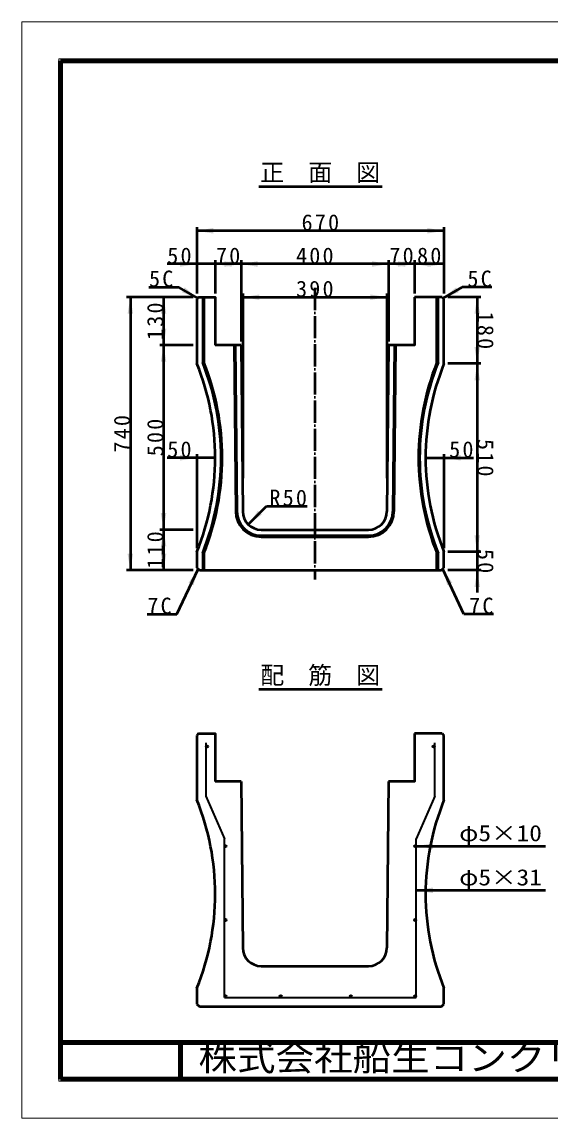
# Model space of a CAD drawing. Units: millimetres, scale not verified. Extents: x -2102 to 2102, y -1485 to 1485.
# Drawn here: x -2102 to -671, y -1485 to 1485 of the extents above; entities that cross this region are included whole.
import ezdxf
from ezdxf.enums import TextEntityAlignment as Align

# ---------------------------------------------------------------- set-up
doc = ezdxf.new("R2010")
doc.units = ezdxf.units.MM
doc.header["$LTSCALE"] = 5
doc.linetypes.add('LONG_DASHED_DOTTED', pattern=[15.25, 12, -1.5, 0.25, -1.5])
doc.layers.add('0-0_V-nasSTD', color=7, linetype='Continuous', lineweight=50)
doc.layers.add('0-1_0', color=7, linetype='Continuous', lineweight=50)
doc.styles.add('ＭＳ ゴシック', font='')
doc.styles.get('ＭＳ ゴシック').set_extended_font_data('MS Gothic')

msp = doc.modelspace()

# ---------------------------------------------------------------- linework, layer by layer
at = {"layer": '0-0_V-nasSTD', "lineweight": 100}
for p, q in [((-1997.5, 1380), (-1997.5, -1380)), ((-1997.5, -1280), (1997.5, -1280)), ((-1672.5, -1280), (-1672.5, -1380)), ((-1997.5, -1380), (1997.5, -1380))]:
    msp.add_line(p, q, dxfattribs=at)
at = {"layer": '0-0_V-nasSTD'}
for p, q in [((-1628.654, 929.105), (-1628.654, 749.105)), ((-1628.654, 929.105), (-1628.654, 749.105)), ((-958.654, 929.105), (-958.654, 749.105)), ((-958.654, 929.105), (-958.654, 749.105)), ((-958.654, 919.105), (-1628.654, 919.105)), ((-1578.654, 839.105), (-1578.654, 749.105)), ((-1508.654, 839.105), (-1508.654, 619.105)), ((-1108.654, 839.105), (-1108.654, 619.105)), ((-1038.654, 839.105), (-1038.654, 749.105)), ((-1628.654, 829.105), (-1708.654, 829.105)), ((-1578.654, 829.105), (-1628.654, 829.105)), ((-1508.654, 829.105), (-1578.654, 829.105)), ((-1108.654, 829.105), (-1508.654, 829.105)), ((-1038.654, 829.105), (-1108.654, 829.105)), ((-958.654, 829.105), (-1038.654, 829.105)), ((-1758.116, 766.605), (-1678.116, 766.605)), ((-1626.154, 736.605), (-1678.116, 766.605)), ((-1503.655, 749.105), (-1503.655, 249.105)), ((-1113.655, 749.105), (-1113.655, 249.105)), ((-961.154, 736.605), (-909.193, 766.605)), ((-829.193, 766.605), (-909.193, 766.605)), ((-1638.654, 739.105), (-1818.654, 739.105)), ((-1808.654, 739.105), (-1808.654, -0.895)), ((-1718.654, 739.105), (-1718.654, 609.105)), ((-1623.654, 739.105), (-1628.654, 734.105)), ((-1628.654, 734.105), (-1628.654, 559.105)), ((-1612.654, 739.105), (-1612.654, 562.223)), ((-1609.654, 739.105), (-1609.654, 562.803)), ((-1503.655, 739.105), (-1113.655, 739.105)), ((-963.654, 739.105), (-1038.654, 739.105)), ((-977.654, 562.803), (-977.654, 739.105)), ((-974.654, 562.223), (-974.654, 739.105)), ((-963.654, 739.105), (-958.654, 734.105)), ((-958.654, 559.105), (-958.654, 734.105)), ((-858.654, 739.105), (-948.654, 739.105)), ((-868.654, 739.105), (-868.654, 559.105)), ((-1638.654, 609.105), (-1728.654, 609.105)), ((-1718.654, 609.105), (-1718.654, 109.105)), ((-1508.654, 609.105), (-1578.654, 609.105)), ((-1527.655, 609.105), (-1523.148, 158.415)), ((-1524.655, 609.105), (-1520.148, 158.445)), ((-1508.654, 609.105), (-1504.149, 158.605)), ((-1108.654, 609.105), (-1113.159, 158.605)), ((-1092.653, 609.105), (-1097.16, 158.445)), ((-1089.653, 609.105), (-1094.16, 158.415)), ((-858.654, 559.105), (-948.654, 559.105)), ((-868.654, 559.105), (-868.654, 49.105)), ((-1628.654, 304.105), (-1708.654, 304.105)), ((-1628.654, 314.105), (-1628.654, 59.105)), ((-1578.654, 304.105), (-1628.654, 304.105)), ((-1008.654, 304.105), (-958.654, 304.105)), ((-958.654, 314.105), (-958.654, 59.105)), ((-958.654, 304.105), (-878.654, 304.105)), ((-1489.33, 123.573), (-1439.832, 173.071)), ((-1439.832, 173.071), (-1329.832, 173.071)), ((-1638.654, 109.105), (-1728.654, 109.105)), ((-1718.654, 109.105), (-1718.654, -0.895)), ((-1454.152, 109.105), (-1163.157, 109.105)), ((-1454.152, 93.105), (-1163.157, 93.105)), ((-1454.152, 90.105), (-1163.157, 90.105)), ((-1628.654, 49.105), (-1628.654, 6.105)), ((-1612.654, 45.987), (-1612.654, -0.895)), ((-1609.654, 45.406), (-1609.654, -0.895)), ((-977.654, -0.895), (-977.654, 45.406)), ((-974.654, -0.895), (-974.654, 45.987)), ((-958.654, 6.105), (-958.654, 49.105)), ((-858.654, 49.105), (-948.654, 49.105)), ((-868.654, 49.105), (-868.654, -0.895)), ((-1682.723, -119.603), (-1625.154, 2.605)), ((-1628.654, 6.105), (-1621.654, -0.895)), ((-965.654, -0.895), (-958.654, 6.105)), ((-904.586, -119.603), (-962.154, 2.605)), ((-1638.654, -0.895), (-1818.654, -0.895)), ((-1621.654, -0.895), (-965.654, -0.895)), ((-858.654, -0.895), (-948.654, -0.895)), ((-868.654, -0.895), (-868.654, -60.895)), ((-1762.723, -119.603), (-1682.723, -119.603)), ((-824.586, -119.603), (-904.586, -119.603)), ((-1623.654, -443.131), (-1628.654, -448.131)), ((-963.654, -443.131), (-1038.654, -443.131)), ((-963.654, -443.131), (-958.654, -448.131)), ((-1628.654, -448.131), (-1628.654, -623.131)), ((-958.654, -623.131), (-958.654, -448.131)), ((-1508.654, -573.131), (-1578.654, -573.131)), ((-1508.654, -573.131), (-1504.149, -1023.631)), ((-1108.654, -573.131), (-1113.159, -1023.631)), ((-1033.654, -748.131), (-683.654, -748.131)), ((-1033.654, -867.86), (-683.654, -867.86)), ((-1454.152, -1073.131), (-1163.157, -1073.131)), ((-1628.654, -1133.131), (-1628.654, -1176.131)), ((-958.654, -1176.131), (-958.654, -1133.131)), ((-1628.654, -1176.131), (-1621.654, -1183.131)), ((-1621.654, -1183.131), (-965.654, -1183.131)), ((-965.654, -1183.131), (-958.654, -1176.131))]:
    msp.add_line(p, q, dxfattribs=at)
at = {"layer": '0-0_V-nasSTD', "linetype": 'LONG_DASHED_DOTTED'}
msp.add_line((-1308.654, 764.105), (-1308.654, -25.895), dxfattribs=at)
at = {"layer": '0-0_V-nasSTD', "lineweight": 35}
for p, q in [((-1603.654, -468.131), (-1603.654, -613.131)), ((-983.654, -613.131), (-983.654, -468.131)), ((-1603.654, -613.131), (-1553.654, -728.131)), ((-983.654, -613.131), (-1033.654, -728.131)), ((-1553.654, -1158.131), (-1553.654, -728.131)), ((-1033.654, -1158.131), (-1033.654, -728.131)), ((-1553.654, -1158.131), (-1033.654, -1158.131))]:
    msp.add_line(p, q, dxfattribs=at)
at = {"layer": '0-0_V-nasSTD', "lineweight": 18}
for points in [[(-2102.5, -1485), (-2102.5, 1485), (2102.5, 1485), (2102.5, -1485)], [(-2002.5, -1385), (-2002.5, 1385), (2002.5, 1385), (2002.5, -1385)]]:
    msp.add_lwpolyline(points, close=True, dxfattribs=at)
at = {"layer": '0-0_V-nasSTD', "lineweight": 100}
msp.add_lwpolyline([(1997.5, -1380), (1997.5, 1380), (-1997.5, 1380)], dxfattribs=at)
at = {"layer": '0-0_V-nasSTD'}
for points in [[(-1623.654, 739.105), (-1578.654, 739.105), (-1578.654, 609.105)], [(-1038.654, 739.105), (-1038.654, 609.105), (-1108.654, 609.105)], [(-1623.654, -443.131), (-1578.654, -443.131), (-1578.654, -573.131)], [(-1038.654, -443.131), (-1038.654, -573.131), (-1108.654, -573.131)]]:
    msp.add_lwpolyline(points, dxfattribs=at)
at = {"layer": '0-0_V-nasSTD', "lineweight": 35}
for centre in [(-1600.654, -478.131), (-986.654, -478.131), (-1550.654, -748.131), (-1036.654, -748.131), (-1550.654, -948.131), (-1036.654, -948.131), (-1550.654, -1155.131), (-1401.154, -1155.131), (-1211.154, -1155.131), (-1036.654, -1155.131)]:
    msp.add_circle(centre, 3, dxfattribs=at)
at = {"layer": '0-0_V-nasSTD'}
for centre, radius, start, end in [((-2253.904, 304.105), 675.25, 337.81255, 22.18745), ((-2253.904, 304.105), 691.25, 338.07406, 21.92594), ((-2253.904, 304.105), 694.25, 338.12207, 21.87793), ((-333.404, 304.105), 694.25, 158.12207, 201.87793), ((-333.404, 304.105), 691.25, 158.07406, 201.92594), ((-333.404, 304.105), 675.25, 157.81255, 202.18745), ((-1454.152, 159.105), 69, 180.57294, 270), ((-1454.152, 159.105), 66, 180.57294, 270), ((-1454.152, 159.105), 50, 180.57294, 270), ((-1163.157, 159.105), 50, 270, 359.42706), ((-1163.157, 159.105), 66, 270, 359.42706), ((-1163.157, 159.105), 69, 270, 359.42706), ((-2253.904, -878.131), 675.25, 337.81255, 22.18745), ((-333.404, -878.131), 675.25, 157.81255, 202.18745), ((-1454.152, -1023.131), 50, 180.57294, 270), ((-1163.157, -1023.131), 50, 270, 359.42706)]:
    msp.add_arc(centre, radius, start, end, dxfattribs=at)
for points in [[(-1628.654, 919.105), (-1583.654, 911.605), (-1583.654, 926.605)], [(-1003.654, 911.605), (-1003.654, 926.605), (-958.654, 919.105)], [(-1673.654, 821.605), (-1673.654, 836.605), (-1628.654, 829.105)], [(-1578.654, 829.105), (-1533.654, 821.605), (-1533.654, 836.605)], [(-1553.654, 821.605), (-1553.654, 836.605), (-1508.654, 829.105)], [(-1508.654, 829.105), (-1463.654, 821.605), (-1463.654, 836.605)], [(-1153.654, 821.605), (-1153.654, 836.605), (-1108.654, 829.105)], [(-1108.654, 829.105), (-1063.654, 821.605), (-1063.654, 836.605)], [(-1083.654, 821.605), (-1083.654, 836.605), (-1038.654, 829.105)], [(-1038.654, 829.105), (-993.654, 821.605), (-993.654, 836.605)], [(-1003.654, 821.605), (-1003.654, 836.605), (-958.654, 829.105)], [(-1668.875, 752.61), (-1661.375, 765.6), (-1626.154, 736.605)], [(-1503.655, 739.105), (-1458.655, 731.605), (-1458.655, 746.605)], [(-1158.655, 731.605), (-1158.655, 746.605), (-1113.655, 739.105)], [(-961.154, 736.605), (-925.933, 765.6), (-918.433, 752.61)], [(-1816.154, 694.105), (-1808.654, 739.105), (-1801.154, 694.105)], [(-1726.154, 694.105), (-1718.654, 739.105), (-1711.154, 694.105)], [(-876.154, 694.105), (-868.654, 739.105), (-861.154, 694.105)], [(-1726.154, 654.105), (-1718.654, 609.105), (-1711.154, 654.105)], [(-1726.154, 564.105), (-1718.654, 609.105), (-1711.154, 564.105)], [(-876.154, 604.105), (-868.654, 559.105), (-861.154, 604.105)], [(-876.154, 514.105), (-868.654, 559.105), (-861.154, 514.105)], [(-1673.654, 296.605), (-1673.654, 311.605), (-1628.654, 304.105)], [(-958.654, 304.105), (-913.654, 296.605), (-913.654, 311.605)], [(-1726.154, 154.105), (-1718.654, 109.105), (-1711.154, 154.105)], [(-1489.33, 123.573), (-1462.813, 160.696), (-1452.207, 150.09)], [(-1726.154, 64.105), (-1718.654, 109.105), (-1711.154, 64.105)], [(-876.154, 94.105), (-868.654, 49.105), (-861.154, 94.105)], [(-1816.154, 44.105), (-1808.654, -0.895), (-1801.154, 44.105)], [(-1726.154, 44.105), (-1718.654, -0.895), (-1711.154, 44.105)], [(-1651.116, -34.908), (-1637.546, -41.301), (-1625.154, 2.605)], [(-962.154, 2.605), (-949.762, -41.301), (-936.192, -34.908)], [(-876.154, -45.895), (-868.654, -0.895), (-861.154, -45.895)], [(-1603.117, -476.417), (-1601.109, -475.165), (-1598.818, -475.759)], [(-988.931, -476.177), (-986.806, -475.135), (-984.192, -479.845)], [(-986.806, -475.135), (-984.587, -475.956), (-984.192, -479.845)], [(-1603.654, -478.131), (-1603.117, -476.417), (-1602.721, -480.305)], [(-1603.117, -476.417), (-1598.818, -475.759), (-1597.67, -477.827)], [(-1603.117, -476.417), (-1602.721, -480.305), (-1600.502, -481.127)], [(-1603.117, -476.417), (-1600.502, -481.127), (-1598.378, -480.085)], [(-1603.117, -476.417), (-1598.378, -480.085), (-1597.67, -477.827)], [(-989.639, -478.434), (-988.931, -476.177), (-984.192, -479.845)], [(-989.639, -478.434), (-988.491, -480.503), (-984.192, -479.845)], [(-988.491, -480.503), (-986.2, -481.096), (-984.192, -479.845)], [(-984.587, -475.956), (-984.192, -479.845), (-983.654, -478.131)], [(-1033.654, -748.131), (-988.654, -755.631), (-988.654, -740.631)], [(-1553.654, -748.131), (-1553.348, -746.81), (-1548.94, -750.593)], [(-1553.654, -748.131), (-1553.593, -748.735), (-1548.94, -750.593)], [(-1553.593, -748.735), (-1553.411, -749.314), (-1548.94, -750.593)], [(-1553.411, -749.314), (-1553.117, -749.845), (-1548.94, -750.593)], [(-1553.348, -746.81), (-1552.11, -745.508), (-1548.94, -750.593)], [(-1553.117, -749.845), (-1552.721, -750.305), (-1548.94, -750.593)], [(-1552.721, -750.305), (-1552.241, -750.677), (-1548.94, -750.593)], [(-1552.241, -750.677), (-1551.696, -750.944), (-1548.94, -750.593)], [(-1552.11, -745.508), (-1550.351, -745.146), (-1548.94, -750.593)], [(-1551.696, -750.944), (-1551.109, -751.096), (-1548.94, -750.593)], [(-1551.109, -751.096), (-1550.654, -751.131), (-1548.94, -750.593)], [(-1550.351, -745.146), (-1548.94, -750.593), (-1548.7, -745.855)], [(-1548.94, -750.593), (-1548.7, -745.855), (-1547.75, -747.379)], [(-1548.94, -750.593), (-1547.841, -749.173), (-1547.75, -747.379)], [(-1039.639, -747.827), (-1038.931, -746.177), (-1034.192, -746.417)], [(-1039.639, -747.827), (-1039.277, -749.587), (-1034.192, -746.417)], [(-1039.277, -749.587), (-1037.975, -750.824), (-1034.192, -746.417)], [(-1038.931, -746.177), (-1037.406, -745.227), (-1034.192, -746.417)], [(-1037.975, -750.824), (-1036.654, -751.131), (-1034.192, -746.417)], [(-1037.406, -745.227), (-1035.612, -745.318), (-1034.192, -746.417)], [(-1036.654, -751.131), (-1036.05, -751.069), (-1034.192, -746.417)], [(-1036.05, -751.069), (-1035.471, -750.888), (-1034.192, -746.417)], [(-1035.471, -750.888), (-1034.94, -750.593), (-1034.192, -746.417)], [(-1034.94, -750.593), (-1034.48, -750.198), (-1034.192, -746.417)], [(-1034.48, -750.198), (-1034.192, -746.417), (-1034.108, -749.718)], [(-1034.192, -746.417), (-1034.108, -749.718), (-1033.841, -749.173)], [(-1034.192, -746.417), (-1033.841, -749.173), (-1033.689, -748.585)], [(-1034.192, -746.417), (-1033.689, -748.585), (-1033.654, -748.131)], [(-1033.654, -867.86), (-988.654, -875.36), (-988.654, -860.36)], [(-1553.654, -948.131), (-1553.348, -946.81), (-1548.94, -950.593)], [(-1553.654, -948.131), (-1553.593, -948.735), (-1548.94, -950.593)], [(-1553.593, -948.735), (-1553.411, -949.314), (-1548.94, -950.593)], [(-1553.411, -949.314), (-1553.117, -949.845), (-1548.94, -950.593)], [(-1553.348, -946.81), (-1552.11, -945.508), (-1548.94, -950.593)], [(-1553.117, -949.845), (-1552.721, -950.305), (-1548.94, -950.593)], [(-1552.721, -950.305), (-1552.241, -950.677), (-1548.94, -950.593)], [(-1552.11, -945.508), (-1550.351, -945.146), (-1548.94, -950.593)], [(-1550.351, -945.146), (-1548.94, -950.593), (-1548.7, -945.855)], [(-1548.94, -950.593), (-1548.7, -945.855), (-1547.75, -947.379)], [(-1548.94, -950.593), (-1547.841, -949.173), (-1547.75, -947.379)], [(-1039.639, -947.827), (-1038.931, -946.177), (-1034.192, -946.417)], [(-1039.639, -947.827), (-1039.277, -949.587), (-1034.192, -946.417)], [(-1039.277, -949.587), (-1037.975, -950.824), (-1034.192, -946.417)], [(-1038.931, -946.177), (-1037.406, -945.227), (-1034.192, -946.417)], [(-1037.975, -950.824), (-1036.654, -951.131), (-1034.192, -946.417)], [(-1037.406, -945.227), (-1035.612, -945.318), (-1034.192, -946.417)], [(-1036.654, -951.131), (-1036.05, -951.069), (-1034.192, -946.417)], [(-1036.05, -951.069), (-1035.471, -950.888), (-1034.192, -946.417)], [(-1035.471, -950.888), (-1034.94, -950.593), (-1034.192, -946.417)], [(-1034.94, -950.593), (-1034.48, -950.198), (-1034.192, -946.417)], [(-1034.48, -950.198), (-1034.192, -946.417), (-1034.108, -949.718)], [(-1034.192, -946.417), (-1034.108, -949.718), (-1033.841, -949.173)], [(-1034.192, -946.417), (-1033.841, -949.173), (-1033.689, -948.585)], [(-1034.192, -946.417), (-1033.689, -948.585), (-1033.654, -948.131)], [(-1552.241, -950.677), (-1551.696, -950.944), (-1548.94, -950.593)], [(-1551.696, -950.944), (-1551.109, -951.096), (-1548.94, -950.593)], [(-1551.109, -951.096), (-1550.654, -951.131), (-1548.94, -950.593)], [(-1553.654, -1155.131), (-1553.348, -1153.81), (-1548.94, -1157.593)], [(-1553.654, -1155.131), (-1553.593, -1155.735), (-1548.94, -1157.593)], [(-1553.593, -1155.735), (-1553.411, -1156.314), (-1548.94, -1157.593)], [(-1553.411, -1156.314), (-1553.117, -1156.845), (-1548.94, -1157.593)], [(-1553.348, -1153.81), (-1552.11, -1152.508), (-1548.94, -1157.593)], [(-1553.117, -1156.845), (-1552.721, -1157.305), (-1548.94, -1157.593)], [(-1552.721, -1157.305), (-1552.241, -1157.677), (-1548.94, -1157.593)], [(-1552.241, -1157.677), (-1551.696, -1157.944), (-1548.94, -1157.593)], [(-1552.11, -1152.508), (-1550.351, -1152.146), (-1548.94, -1157.593)], [(-1551.696, -1157.944), (-1551.109, -1158.096), (-1548.94, -1157.593)], [(-1551.109, -1158.096), (-1550.654, -1158.131), (-1548.94, -1157.593)], [(-1550.351, -1152.146), (-1548.94, -1157.593), (-1548.7, -1152.855)], [(-1548.94, -1157.593), (-1548.7, -1152.855), (-1547.75, -1154.379)], [(-1548.94, -1157.593), (-1547.841, -1156.173), (-1547.75, -1154.379)], [(-1404.12, -1155.585), (-1403.527, -1153.295), (-1402.868, -1157.593)], [(-1403.527, -1153.295), (-1402.868, -1157.593), (-1401.458, -1152.146)], [(-1402.868, -1157.593), (-1401.458, -1152.146), (-1399.2, -1152.855)], [(-1402.868, -1157.593), (-1399.2, -1152.855), (-1398.158, -1154.979)], [(-1402.868, -1157.593), (-1398.98, -1157.198), (-1398.158, -1154.979)], [(-1402.868, -1157.593), (-1401.154, -1158.131), (-1398.98, -1157.198)], [(-1214.12, -1155.585), (-1213.527, -1153.295), (-1212.868, -1157.593)], [(-1213.527, -1153.295), (-1212.868, -1157.593), (-1211.458, -1152.146)], [(-1212.868, -1157.593), (-1211.458, -1152.146), (-1209.2, -1152.855)], [(-1212.868, -1157.593), (-1209.2, -1152.855), (-1208.158, -1154.979)], [(-1212.868, -1157.593), (-1208.98, -1157.198), (-1208.158, -1154.979)], [(-1212.868, -1157.593), (-1211.154, -1158.131), (-1208.98, -1157.198)], [(-1039.639, -1154.827), (-1038.931, -1153.177), (-1034.192, -1153.417)], [(-1039.639, -1154.827), (-1039.277, -1156.587), (-1034.192, -1153.417)], [(-1039.277, -1156.587), (-1037.975, -1157.824), (-1034.192, -1153.417)], [(-1038.931, -1153.177), (-1037.406, -1152.227), (-1034.192, -1153.417)], [(-1037.975, -1157.824), (-1036.654, -1158.131), (-1034.192, -1153.417)], [(-1037.406, -1152.227), (-1035.612, -1152.318), (-1034.192, -1153.417)], [(-1036.654, -1158.131), (-1036.05, -1158.069), (-1034.192, -1153.417)], [(-1036.05, -1158.069), (-1035.471, -1157.888), (-1034.192, -1153.417)], [(-1035.471, -1157.888), (-1034.94, -1157.593), (-1034.192, -1153.417)], [(-1034.94, -1157.593), (-1034.48, -1157.198), (-1034.192, -1153.417)], [(-1034.48, -1157.198), (-1034.192, -1153.417), (-1034.108, -1156.718)], [(-1034.192, -1153.417), (-1034.108, -1156.718), (-1033.841, -1156.173)], [(-1034.192, -1153.417), (-1033.841, -1156.173), (-1033.689, -1155.585)], [(-1034.192, -1153.417), (-1033.689, -1155.585), (-1033.654, -1155.131)]]:
    msp.add_solid(points, dxfattribs=at)
at = {"layer": '0-1_0'}
for p, q in [((-1460.654, 1039.105), (-1126.654, 1039.105)), ((-1460.654, -323.131), (-1126.654, -323.131))]:
    msp.add_line(p, q, dxfattribs=at)

# ---------------------------------------------------------------- texts
at = {"layer": '0-0_V-nasSTD', "style": 'ＭＳ ゴシック'}
for s, p in [('正\u3000面\u3000図', (-1456.658, 1039.105)), ('配\u3000筋\u3000図', (-1456.658, -323.131))]:
    msp.add_text(s, height=47.65, dxfattribs=at).set_placement(p, align=Align.BOTTOM_LEFT)
for s, height, width, p in [('φ5×10', 43.99, 1.15, (-917.654, -748.131)), ('φ5×31', 43.99, 1.15, (-917.654, -867.86)), ('株式会社船生コンクリート工業', 69.65, 1.1, (-1624.25, -1377.5))]:
    msp.add_text(s, height=height, dxfattribs=dict(at, width=width)).set_placement(p, align=Align.BOTTOM_LEFT)
at = {"layer": '0-0_V-nasSTD', "char_height": 43.99, "attachment_point": 7, "style": 'ＭＳ ゴシック'}
for s, insert in [('\\T1.2;670', (-1344.641, 919.105)), ('\\T1.2;50', (-1708.654, 829.105)), ('\\T1.2;70', (-1576.654, 829.105)), ('\\T1.2;400', (-1359.641, 829.105)), ('\\T1.2;70', (-1106.654, 829.105)), ('\\T1.2;80', (-1031.654, 829.105)), ('\\T1.2;5C', (-1758.116, 766.605)), ('\\T1.2;5C', (-895.193, 766.605)), ('\\T1.2;390', (-1359.641, 739.105)), ('\\T1.2;50', (-1708.654, 304.105)), ('\\T1.2;50', (-944.654, 304.105)), ('\\T1.2;R50', (-1431.832, 173.071)), ('\\T1.2;7C', (-1762.723, -119.603)), ('\\T1.2;7C', (-890.586, -119.603))]:
    msp.add_mtext(s, dxfattribs=dict(at, insert=insert))
for s, insert, rotation in [('\\T1.2;130', (-1718.654, 623.092), 90), ('\\T1.2;180', (-868.654, 700.092), 270), ('\\T1.2;740', (-1808.654, 318.092), 90), ('\\T1.2;500', (-1718.654, 308.092), 90), ('\\T1.2;510', (-868.654, 355.092), 270), ('\\T1.2;110', (-1718.654, 3.092), 90), ('\\T1.2;50', (-868.654, 57.118), 270)]:
    msp.add_mtext(s, dxfattribs=dict(at, insert=insert, rotation=rotation))

doc.saveas('drawing.dxf')
